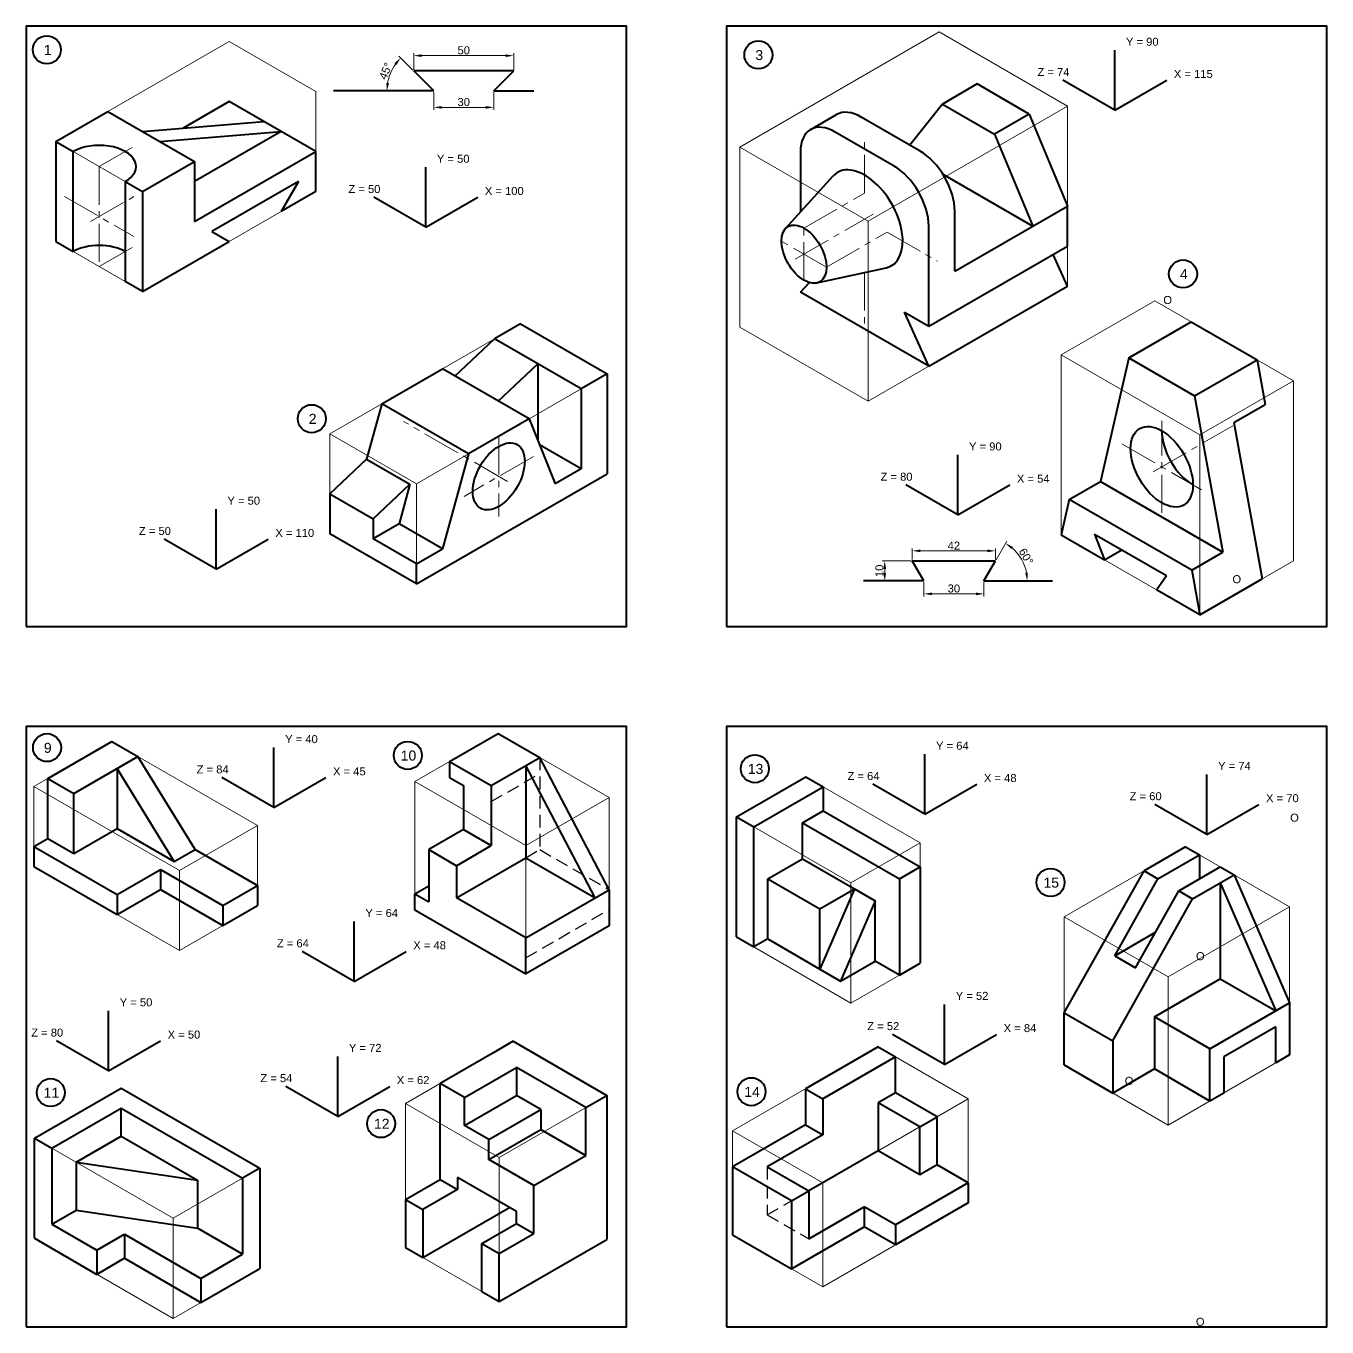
# Model space of a CAD drawing. Header units: millimetres. Extents: x 0 to 2304, y 0 to 1350.
# Drawn here: x 0 to 650, y 700 to 1350 of the extents above; entities that cross this region are included whole.
import ezdxf

# ---------------------------------------------------------------- set-up
doc = ezdxf.new("R2010")
doc.units = ezdxf.units.MM
doc.linetypes.add('CENTER2', pattern=[28.575, 19.05, -3.175, 3.175, -3.175])
doc.linetypes.add('DASHED2', pattern=[9.525, 6.35, -3.175])
for name, color, linetype, lineweight in [('Centre', 1, 'CENTER2', 20), ('Dim and Hatch', 6, 'Continuous', 20), ('Hidden', 3, 'DASHED2', 30), ('Object', 2, 'Continuous', 40), ('Projection', 5, 'Continuous', 5)]:
    doc.layers.add(name, color=color, linetype=linetype, lineweight=lineweight)
doc.styles.get("Standard").update_dxf_attribs({"font": 'arial.ttf'})
doc.dimstyles.new('ISO-25', dxfattribs={"dimtxt": 4, "dimasz": 4, "dimexe": 1.25, "dimexo": 0.625, "dimtad": 1, "dimtoh": 1, "dimdec": 0, "dimtxsty": 'Standard', "dimcen": 2.5, "dimclrd": 256, "dimclre": 256, "dimclrt": 256, "dimadec": 0, "dimazin": 0, "dimtfac": 1, "dimtdec": 0, "dimtmove": 0, "dimatfit": 2, "dimfxl": 1, "dimlwd": -1, "dimlwe": -1, "dimarcsym": 0})

# ---------------------------------------------------------------- blocks, each defined once
blk = doc.blocks.new('*D1')
at = {"layer": 'Defpoints', "color": 0, "transparency": 16777216}
for p in [(183.46, 1329.23), (193.7, 1327.55), (153.7, 1317.55), (203.7, 1317.55), (203.7, 1317.55)]:
    blk.add_point(p, dxfattribs=at)
at = {"layer": 'Dim and Hatch', "transparency": 16777216}
blk.add_line((193.25, 1327.99), (186.29, 1334.96), dxfattribs=at)
blk.add_arc((203.7, 1317.55), 23.37, 144.8198, 170.1802, dxfattribs=at)
for points in [[(184.09, 1331.44), (185.11, 1330.58), (187.17, 1334.07)], [(181.34, 1321.48), (180.01, 1321.59), (180.33, 1317.55)]]:
    blk.add_solid(points, dxfattribs=at)
at = {"layer": 'Dim and Hatch', "transparency": 16777216, "insert": (179.65, 1327.51), "char_height": 4, "attachment_point": 5, "rotation": 67.5}
blk.add_mtext('45°', dxfattribs=at)
blk = doc.blocks.new('*D2')
at = {"layer": 'Defpoints', "color": 0, "transparency": 16777216}
for p in [(243.7, 1335.19), (193.7, 1327.55), (243.7, 1327.55)]:
    blk.add_point(p, dxfattribs=at)
at = {"layer": 'Dim and Hatch', "transparency": 16777216}
for p, q in [((193.7, 1328.18), (193.7, 1336.44)), ((197.7, 1335.19), (239.7, 1335.19)), ((243.7, 1328.18), (243.7, 1336.44))]:
    blk.add_line(p, q, dxfattribs=at)
for points in [[(197.7, 1335.85), (197.7, 1334.52), (193.7, 1335.19)], [(239.7, 1335.85), (239.7, 1334.52), (243.7, 1335.19)]]:
    blk.add_solid(points, dxfattribs=at)
at = {"layer": 'Dim and Hatch', "transparency": 16777216, "insert": (218.7, 1337.85), "char_height": 4, "attachment_point": 5}
blk.add_mtext('50', dxfattribs=at)
blk = doc.blocks.new('*D3')
at = {"layer": 'Defpoints', "color": 0, "transparency": 16777216}
for p in [(203.7, 1317.55), (233.7, 1317.55), (233.7, 1309.36)]:
    blk.add_point(p, dxfattribs=at)
at = {"layer": 'Dim and Hatch', "transparency": 16777216}
for p, q in [((203.7, 1316.93), (203.7, 1308.11)), ((233.7, 1316.93), (233.7, 1308.11)), ((207.7, 1309.36), (229.7, 1309.36))]:
    blk.add_line(p, q, dxfattribs=at)
for points in [[(207.7, 1310.02), (207.7, 1308.69), (203.7, 1309.36)], [(229.7, 1310.02), (229.7, 1308.69), (233.7, 1309.36)]]:
    blk.add_solid(points, dxfattribs=at)
at = {"layer": 'Dim and Hatch', "transparency": 16777216, "insert": (218.7, 1312.02), "char_height": 4, "attachment_point": 5}
blk.add_mtext('30', dxfattribs=at)
blk = doc.blocks.new('*D4')
at = {"layer": 'Defpoints', "color": 0, "transparency": 16777216}
for p in [(484.36, 1082.78), (498.95, 1080.19), (478.59, 1072.78), (478.59, 1072.78), (512.86, 1072.78)]:
    blk.add_point(p, dxfattribs=at)
at = {"layer": 'Dim and Hatch', "transparency": 16777216}
blk.add_line((484.67, 1083.32), (490.05, 1092.63), dxfattribs=at)
blk.add_arc((478.59, 1072.78), 21.67, 10.5904, 49.4096, dxfattribs=at)
for points in [[(492.3, 1088.69), (493.07, 1089.78), (489.42, 1091.55)], [(500.55, 1076.82), (499.22, 1076.7), (500.26, 1072.78)]]:
    blk.add_solid(points, dxfattribs=at)
at = {"layer": 'Dim and Hatch', "transparency": 16777216, "insert": (499.66, 1084.95), "char_height": 4, "attachment_point": 5, "rotation": 300}
blk.add_mtext('60°', dxfattribs=at)
blk = doc.blocks.new('*D5')
at = {"layer": 'Defpoints', "color": 0, "transparency": 16777216}
for p in [(448.59, 1072.78), (478.59, 1072.78), (478.59, 1066.28)]:
    blk.add_point(p, dxfattribs=at)
at = {"layer": 'Dim and Hatch', "transparency": 16777216}
for p, q in [((448.59, 1072.16), (448.59, 1065.03)), ((452.59, 1066.28), (474.59, 1066.28)), ((478.59, 1072.16), (478.59, 1065.03))]:
    blk.add_line(p, q, dxfattribs=at)
for points in [[(452.59, 1066.95), (452.59, 1065.61), (448.59, 1066.28)], [(474.59, 1066.95), (474.59, 1065.61), (478.59, 1066.28)]]:
    blk.add_solid(points, dxfattribs=at)
at = {"layer": 'Dim and Hatch', "transparency": 16777216, "insert": (463.59, 1068.95), "char_height": 4, "attachment_point": 5}
blk.add_mtext('30', dxfattribs=at)
blk = doc.blocks.new('*D6')
at = {"layer": 'Defpoints', "color": 0, "transparency": 16777216}
for p in [(442.81, 1082.78), (429.06, 1072.78), (448.59, 1072.78)]:
    blk.add_point(p, dxfattribs=at)
at = {"layer": 'Dim and Hatch', "transparency": 16777216}
for p, q in [((442.19, 1082.78), (427.81, 1082.78)), ((447.96, 1072.78), (427.81, 1072.78)), ((429.06, 1078.78), (429.06, 1076.78))]:
    blk.add_line(p, q, dxfattribs=at)
for points in [[(428.39, 1078.78), (429.73, 1078.78), (429.06, 1082.78)], [(428.39, 1076.78), (429.73, 1076.78), (429.06, 1072.78)]]:
    blk.add_solid(points, dxfattribs=at)
at = {"layer": 'Dim and Hatch', "transparency": 16777216, "insert": (426.39, 1077.78), "char_height": 4, "attachment_point": 5, "rotation": 90}
blk.add_mtext('10', dxfattribs=at)
blk = doc.blocks.new('*D7')
at = {"layer": 'Defpoints', "color": 0, "transparency": 16777216}
for p in [(484.36, 1087.78), (442.81, 1082.78), (484.36, 1082.78)]:
    blk.add_point(p, dxfattribs=at)
at = {"layer": 'Dim and Hatch', "transparency": 16777216}
for p, q in [((442.81, 1083.41), (442.81, 1089.03)), ((446.81, 1087.78), (480.36, 1087.78)), ((484.36, 1083.41), (484.36, 1089.03))]:
    blk.add_line(p, q, dxfattribs=at)
for points in [[(446.81, 1088.44), (446.81, 1087.11), (442.81, 1087.78)], [(480.36, 1088.44), (480.36, 1087.11), (484.36, 1087.78)]]:
    blk.add_solid(points, dxfattribs=at)
at = {"layer": 'Dim and Hatch', "transparency": 16777216, "insert": (463.59, 1090.41), "char_height": 4, "attachment_point": 5}
blk.add_mtext('42', dxfattribs=at)

msp = doc.modelspace()

# ---------------------------------------------------------------- linework, layer by layer
at = {"layer": 'Centre'}
for p, q in [((418.97566, 1266.534718), (418.97566, 1293.534718)), ((36.581523, 1279.779534), (53.902031, 1289.779534)), ((36.581523, 1279.779534), (36.581523, 1229.779534)), ((19.261015, 1264.779534), (53.902031, 1244.779534)), ((32.251396, 1252.279534), (53.902031, 1264.779534)), ((388.664771, 1249.034718), (418.97566, 1266.534718)), ((384.334644, 1233.534718), (423.305787, 1256.034718)), ((388.664771, 1223.034718), (388.664771, 1249.034718)), ((399.923101, 1229.534718), (377.406441, 1242.534718)), ((399.923101, 1229.534718), (430.23399, 1247.034718)), ((430.23399, 1247.034718), (455.348727, 1232.534718)), ((36.581523, 1229.779534), (53.902031, 1239.779534)), ((418.97566, 1226.832158), (418.97566, 1198.534718)), ((240.513837, 1122.486007), (188.552313, 1152.486007)), ((567.435333, 1106.770528), (567.435333, 1152.770528)), ((236.18371, 1144.986007), (236.18371, 1104.986007)), ((563.105206, 1127.270528), (602.942375, 1150.270528)), ((547.516749, 1141.270528), (587.353918, 1118.270528)), ((253.504218, 1134.986007), (218.863202, 1114.986007))]:
    msp.add_line(p, q, dxfattribs=at)
at = {"layer": 'Hidden'}
for p, q in [((256.666611, 984.482866), (256.666611, 938.482866)), ((232.417899, 962.482866), (256.666611, 976.482866)), ((249.738407, 934.482866), (256.666611, 938.482866)), ((256.666611, 938.482866), (291.307627, 918.482866)), ((249.738407, 884.482866), (291.307627, 908.482866)), ((370.317329, 780.037986), (370.317329, 756.037986)), ((370.317329, 756.037986), (382.441685, 763.037986)), ((370.317329, 756.037986), (391.101939, 744.037986))]:
    msp.add_line(p, q, dxfattribs=at)
at = {"layer": 'Object'}
for p, q in [((544.000277, 1307.893859), (544.000277, 1337.893859)), ((243.696223, 1327.550986), (193.696223, 1327.550986)), ((203.696223, 1317.550986), (193.696223, 1327.550986)), ((233.696223, 1317.550986), (243.696223, 1327.550986)), ((475.267311, 1321.034718), (457.946803, 1311.034718)), ((501.248073, 1306.034718), (475.267311, 1321.034718)), ((544.000277, 1307.893859), (518.019514, 1322.893859)), ((544.000277, 1307.893859), (569.981039, 1322.893859)), ((203.696223, 1317.550986), (153.696223, 1317.550986)), ((233.696223, 1317.550986), (253.696223, 1317.550986)), ((14.930888, 1292.279534), (40.91165, 1307.279534)), ((40.91165, 1307.279534), (84.21292, 1282.279534)), ((101.533428, 1312.279534), (78.439418, 1298.946201)), ((144.834698, 1287.279534), (101.533428, 1312.279534)), ((457.946803, 1311.034718), (441.616038, 1290.463289)), ((457.946803, 1311.034718), (483.927565, 1296.034718)), ((58.232158, 1297.279534), (118.853936, 1302.279534)), ((392.119992, 1298.312643), (404.995659, 1305.747632)), ((446.688473, 1287.534718), (417.243609, 1304.534718)), ((501.248073, 1306.034718), (483.927565, 1296.034718)), ((501.248073, 1306.034718), (520.300632, 1260.034718)), ((66.892412, 1292.279534), (127.51419, 1297.279534)), ((127.51419, 1297.279534), (84.21292, 1272.279534)), ((433.698092, 1280.034718), (404.253228, 1297.034718)), ((483.927565, 1296.034718), (502.980124, 1250.034718)), ((14.930888, 1292.279534), (23.591142, 1287.279534)), ((14.930888, 1292.279534), (14.930888, 1242.279534)), ((23.591142, 1237.279534), (23.591142, 1287.279534)), ((84.21292, 1252.279534), (144.834698, 1287.279534)), ((144.834698, 1267.279534), (144.834698, 1287.279534)), ((386.93272, 1287.034718), (386.93272, 1257.065161)), ((58.232158, 1267.279534), (84.21292, 1282.279534)), ((84.21292, 1282.279534), (84.21292, 1252.279534)), ((199.729589, 1249.438939), (199.729589, 1279.438939)), ((379.390459, 1248.759196), (403.278427, 1275.06598)), ((458.144912, 1275.92034), (502.980124, 1250.034718)), ((49.571904, 1272.279534), (58.232158, 1267.279534)), ((49.571904, 1272.279534), (49.571904, 1222.279534)), ((136.174444, 1272.279534), (92.873174, 1247.279534)), ((136.174444, 1272.279534), (127.51419, 1257.279534)), ((58.232158, 1267.279534), (58.232158, 1217.279534)), ((144.834698, 1267.279534), (127.51419, 1257.279534)), ((199.729589, 1249.438939), (173.748827, 1264.438939)), ((199.729589, 1249.438939), (225.710351, 1264.438939)), ((464.008981, 1227.534718), (520.300632, 1260.034718)), ((464.008981, 1227.534718), (464.008981, 1257.534718)), ((520.300632, 1240.034718), (520.300632, 1260.034718)), ((451.0186, 1200.034718), (451.0186, 1250.034718)), ((14.930888, 1242.279534), (23.591142, 1237.279534)), ((58.232158, 1217.279534), (101.533428, 1242.279534)), ((92.873174, 1247.279534), (101.533428, 1242.279534)), ((451.0186, 1200.034718), (520.300632, 1240.034718)), ((520.300632, 1220.034718), (513.168658, 1235.917071)), ((395.047336, 1221.640689), (429.773663, 1229.174884)), ((58.232158, 1217.279534), (49.571904, 1222.279534)), ((386.93272, 1217.034718), (391.415005, 1221.840722)), ((451.0186, 1180.034718), (386.93272, 1217.034718)), ((451.0186, 1180.034718), (520.300632, 1220.034718)), ((451.0186, 1180.034718), (438.894244, 1207.034718)), ((438.894244, 1207.034718), (451.0186, 1200.034718)), ((247.009027, 1201.236007), (234.018646, 1193.736007)), ((247.009027, 1201.236007), (290.310298, 1176.236007)), ((550.980851, 1184.270528), (582.157765, 1202.270528)), ((582.157765, 1202.270528), (615.066731, 1183.270528)), ((214.273267, 1175.136007), (234.018646, 1193.736007)), ((277.319917, 1168.736007), (234.018646, 1193.736007)), ((550.980851, 1184.270528), (536.835769, 1122.437195)), ((550.980851, 1184.270528), (583.889816, 1165.270528)), ((583.889816, 1165.270528), (615.066731, 1183.270528)), ((615.066731, 1183.270528), (619.108183, 1160.937195)), ((177.726995, 1161.236007), (208.037884, 1178.736007)), ((251.339155, 1153.736007), (208.037884, 1178.736007)), ((235.923902, 1162.636007), (255.669282, 1181.236007)), ((255.669282, 1181.236007), (255.669282, 1142.902674)), ((290.310298, 1176.236007), (277.319917, 1168.736007)), ((290.310298, 1176.236007), (290.310298, 1126.236007)), ((277.319917, 1168.736007), (277.319917, 1128.736007)), ((583.889816, 1165.270528), (598.034898, 1087.103862)), ((177.726995, 1161.236007), (170.16543, 1133.586753)), ((221.028265, 1136.236007), (177.726995, 1161.236007)), ((603.519725, 1151.937195), (619.108183, 1160.937195)), ((251.339155, 1153.736007), (221.028265, 1136.236007)), ((251.339155, 1153.736007), (264.329536, 1121.236007)), ((603.519725, 1151.937195), (617.664807, 1073.770528)), ((277.319917, 1128.736007), (256.535307, 1140.736007)), ((151.746233, 1116.236007), (170.16543, 1133.586753)), ((170.16543, 1133.586753), (191.816065, 1121.086753)), ((221.028265, 1136.236007), (208.037884, 1088.736007)), ((465.577384, 1105.694696), (465.577384, 1135.694696)), ((195.047503, 1071.236007), (290.310298, 1126.236007)), ((277.319917, 1128.736007), (264.329536, 1121.236007)), ((173.396868, 1103.736007), (191.816065, 1121.086753)), ((191.816065, 1121.086753), (186.387249, 1101.236007)), ((465.577384, 1105.694696), (439.596622, 1120.694696)), ((465.577384, 1105.694696), (491.558146, 1120.694696)), ((521.247312, 1113.437195), (536.835769, 1122.437195)), ((536.835769, 1122.437195), (598.034898, 1087.103862)), ((151.746233, 1116.236007), (151.746233, 1096.236007)), ((151.746233, 1116.236007), (173.396868, 1103.736007)), ((521.247312, 1113.437195), (517.20586, 1095.770528)), ((582.44644, 1078.103862), (521.247312, 1113.437195)), ((95.057275, 1078.597168), (95.057275, 1108.597168)), ((173.396868, 1103.736007), (173.396868, 1093.736007)), ((186.387249, 1101.236007), (173.396868, 1093.736007)), ((208.037884, 1088.736007), (186.387249, 1101.236007)), ((95.057275, 1078.597168), (69.076512, 1093.597168)), ((95.057275, 1078.597168), (121.038037, 1093.597168)), ((195.047503, 1071.236007), (151.746233, 1096.236007)), ((195.047503, 1081.236007), (173.396868, 1093.736007)), ((517.20586, 1095.770528), (538.856495, 1083.270528)), ((533.856497, 1096.157278), (569.837255, 1075.383778)), ((533.856497, 1096.157278), (538.856495, 1083.270528)), ((195.047503, 1081.236007), (208.037884, 1088.736007)), ((538.856495, 1083.270528), (547.516749, 1088.270528)), ((582.44644, 1078.103862), (598.034898, 1087.103862)), ((195.047503, 1071.236007), (195.047503, 1081.236007)), ((448.585288, 1072.780263), (442.811785, 1082.780263)), ((442.811785, 1082.780263), (484.35879, 1082.780263)), ((478.585288, 1072.780263), (484.35879, 1082.780263)), ((448.585288, 1072.780263), (418.410885, 1072.780263)), ((478.585288, 1072.780263), (512.864054, 1072.780263)), ((564.837257, 1068.270528), (569.837255, 1075.383778)), ((582.44644, 1078.103862), (586.487892, 1055.770528)), ((586.487892, 1055.770528), (617.664807, 1073.770528)), ((586.487892, 1055.770528), (564.837257, 1068.270528)), ((211.63329, 982.482866), (235.882001, 996.482866)), ((235.882001, 996.482866), (256.666611, 984.482866)), ((10.833836, 974.097744), (42.876776, 992.597744)), ((42.876776, 992.597744), (55.867157, 985.097744)), ((123.890082, 959.467715), (123.890082, 989.467715)), ((23.824217, 966.597744), (55.867157, 985.097744)), ((84.445995, 938.597744), (55.867157, 985.097744)), ((211.63329, 982.482866), (232.417899, 970.482866)), ((211.63329, 982.482866), (211.63329, 974.482866)), ((232.417899, 970.482866), (256.666611, 984.482866)), ((291.307627, 918.482866), (256.666611, 984.482866)), ((449.099007, 956.14755), (449.099007, 986.14755)), ((74.05369, 932.597744), (45.474852, 979.097744)), ((45.474852, 979.097744), (45.474852, 949.097744)), ((284.379423, 914.482866), (249.738407, 980.482866)), ((249.738407, 980.482866), (249.738407, 934.482866)), ((590.050451, 946.059509), (590.050451, 976.059509)), ((10.833836, 944.097744), (10.833836, 974.097744)), ((10.833836, 974.097744), (23.824217, 966.597744)), ((123.890082, 959.467715), (97.90932, 974.467715)), ((123.890082, 959.467715), (149.870844, 974.467715)), ((211.63329, 974.482866), (218.561493, 970.482866)), ((218.561493, 970.482866), (218.561493, 948.482866)), ((232.417899, 970.482866), (232.417899, 940.482866)), ((354.98834, 954.852597), (389.629356, 974.852597)), ((363.648594, 949.852597), (398.28961, 969.852597)), ((389.629356, 974.852597), (398.28961, 969.852597)), ((398.28961, 969.852597), (398.28961, 957.852597)), ((449.099007, 956.14755), (423.118245, 971.14755)), ((449.099007, 956.14755), (475.079769, 971.14755)), ((23.824217, 936.597744), (23.824217, 966.597744)), ((387.897305, 951.852597), (398.28961, 957.852597)), ((398.28961, 957.852597), (446.787032, 929.852597)), ((590.050451, 946.059509), (564.069689, 961.059509)), ((590.050451, 946.059509), (616.031213, 961.059509)), ((23.824217, 936.597744), (45.474852, 949.097744)), ((45.474852, 949.097744), (74.05369, 932.597744)), ((354.98834, 894.852597), (354.98834, 954.852597)), ((354.98834, 954.852597), (363.648594, 949.852597)), ((363.648594, 889.852597), (363.648594, 949.852597)), ((387.897305, 951.852597), (436.394728, 923.852597)), ((387.897305, 933.852597), (387.897305, 951.852597)), ((3.905633, 940.097744), (10.833836, 944.097744)), ((10.833836, 944.097744), (23.824217, 936.597744)), ((218.561493, 948.482866), (201.240985, 938.482866)), ((218.561493, 948.482866), (232.417899, 940.482866)), ((3.905633, 940.097744), (45.474852, 916.097744)), ((3.905633, 940.097744), (3.905633, 930.097744)), ((74.05369, 932.597744), (84.445995, 938.597744)), ((84.445995, 938.597744), (115.62291, 920.597744)), ((201.240985, 938.482866), (215.097391, 930.482866)), ((201.240985, 938.482866), (201.240985, 912.482866)), ((215.097391, 930.482866), (232.417899, 940.482866)), ((579.394847, 939.898816), (558.610237, 927.898816)), ((579.394847, 939.898816), (586.32305, 935.898816)), ((3.905633, 930.097744), (45.474852, 906.097744)), ((215.097391, 914.482866), (249.738407, 934.482866)), ((215.097391, 930.482866), (215.097391, 914.482866)), ((249.738407, 934.482866), (284.379423, 914.482866)), ((370.576797, 923.852597), (387.897305, 933.852597)), ((387.897305, 933.852597), (413.878067, 918.852597)), ((436.394728, 923.852597), (446.787032, 929.852597)), ((446.787032, 929.852597), (446.787032, 881.852597)), ((565.53844, 923.898816), (586.32305, 935.898816)), ((575.930745, 917.898816), (596.715355, 929.898816)), ((586.32305, 935.898816), (586.32305, 923.898816)), ((596.715355, 929.898816), (603.643558, 925.898816)), ((45.474852, 916.097744), (67.125487, 928.597744)), ((67.125487, 928.597744), (98.302402, 910.597744)), ((67.125487, 928.597744), (67.125487, 918.597744)), ((370.576797, 893.852597), (370.576797, 923.852597)), ((370.576797, 923.852597), (396.557559, 908.852597)), ((436.394728, 923.852597), (436.394728, 875.852597)), ((518.773069, 856.898816), (558.610237, 927.898816)), ((537.031771, 889.440483), (558.610237, 927.898816)), ((543.959974, 885.440483), (565.53844, 923.898816)), ((558.610237, 927.898816), (565.53844, 923.898816)), ((582.858949, 913.898816), (603.643558, 925.898816)), ((603.643558, 925.898816), (631.356371, 861.898816)), ((45.474852, 906.097744), (67.125487, 918.597744)), ((67.125487, 918.597744), (98.302402, 900.597744)), ((98.302402, 910.597744), (115.62291, 920.597744)), ((115.62291, 920.597744), (115.62291, 910.597744)), ((194.312781, 916.482866), (201.240985, 920.482866)), ((249.738407, 894.482866), (291.307627, 918.482866)), ((291.307627, 918.482866), (291.307627, 900.482866)), ((413.878067, 918.852597), (396.557559, 878.852597)), ((396.557559, 908.852597), (413.878067, 918.852597)), ((413.878067, 918.852597), (424.270372, 912.852597)), ((554.352279, 879.440483), (575.930745, 917.898816)), ((575.930745, 917.898816), (582.858949, 913.898816)), ((596.715355, 921.898816), (624.428168, 857.898816)), ((596.715355, 921.898816), (596.715355, 873.898816)), ((45.474852, 916.097744), (45.474852, 906.097744)), ((98.302402, 900.597744), (115.62291, 910.597744)), ((98.302402, 910.597744), (98.302402, 900.597744)), ((194.312781, 908.482866), (194.312781, 916.482866)), ((194.312781, 916.482866), (201.240985, 912.482866)), ((249.738407, 894.482866), (215.097391, 914.482866)), ((424.270372, 912.852597), (406.949864, 872.852597)), ((424.270372, 882.852597), (424.270372, 912.852597)), ((543.02178, 842.898816), (582.858949, 913.898816)), ((194.312781, 908.482866), (249.738407, 876.482866)), ((396.557559, 878.852597), (396.557559, 908.852597)), ((163.986555, 872.591837), (163.986555, 902.591837)), ((291.307627, 900.482866), (249.738407, 876.482866)), ((543.959974, 885.440483), (564.311571, 897.190483)), ((249.738407, 876.482866), (249.738407, 894.482866)), ((354.98834, 894.852597), (363.648594, 889.852597)), ((370.576797, 893.852597), (363.648594, 889.852597)), ((370.576797, 893.852597), (396.557559, 878.852597)), ((163.986555, 872.591837), (138.005793, 887.591837)), ((163.986555, 872.591837), (189.967317, 887.591837)), ((543.959974, 885.440483), (554.352279, 879.440483)), ((396.557559, 878.852597), (406.949864, 872.852597)), ((406.949864, 872.852597), (424.270372, 882.852597)), ((436.394728, 875.852597), (424.270372, 882.852597)), ((436.394728, 875.852597), (446.787032, 881.852597)), ((563.80639, 854.898816), (596.715355, 873.898816)), ((596.715355, 873.898816), (624.428168, 857.898816)), ((458.966463, 831.193577), (458.966463, 861.193577)), ((591.519203, 838.898816), (631.356371, 861.898816)), ((631.356371, 861.898816), (631.356371, 835.898816)), ((41.24969, 827.952642), (41.24969, 857.952642)), ((518.773069, 830.898816), (518.773069, 856.898816)), ((518.773069, 856.898816), (543.02178, 842.898816)), ((591.519203, 838.898816), (563.80639, 854.898816)), ((563.80639, 854.898816), (563.80639, 828.898816)), ((458.966463, 831.193577), (432.985701, 846.193577)), ((458.966463, 831.193577), (484.947225, 846.193577)), ((624.428168, 849.898816), (598.447406, 834.898816)), ((624.428168, 831.898816), (624.428168, 849.898816)), ((41.24969, 827.952642), (15.268928, 842.952642)), ((41.24969, 827.952642), (67.230452, 842.952642)), ((243.362027, 842.719313), (232.969722, 836.719313)), ((243.362027, 842.719313), (290.127399, 815.719313)), ((425.742955, 840.037986), (389.369888, 819.037986)), ((425.742955, 840.037986), (434.403209, 835.037986)), ((543.02178, 842.898816), (543.02178, 816.898816)), ((591.519203, 812.898816), (591.519203, 838.898816)), ((155.747233, 805.212659), (155.747233, 835.212659)), ((232.969722, 836.719313), (206.98896, 821.719313)), ((434.403209, 835.037986), (398.030142, 814.037986)), ((434.403209, 817.037986), (434.403209, 835.037986)), ((598.447406, 834.898816), (598.447406, 816.898816)), ((631.356371, 835.898816), (624.428168, 831.898816)), ((219.113316, 814.719313), (245.094078, 829.719313)), ((245.094078, 829.719313), (245.094078, 815.719313)), ((279.735094, 809.719313), (245.094078, 829.719313)), ((518.773069, 830.898816), (543.02178, 816.898816)), ((563.80639, 828.898816), (543.02178, 816.898816)), ((591.519203, 812.898816), (563.80639, 828.898816)), ((4.22843, 794.301477), (47.5297, 819.301477)), ((47.5297, 819.301477), (116.811732, 779.301477)), ((155.747233, 805.212659), (129.76647, 820.212659)), ((155.747233, 805.212659), (181.727995, 820.212659)), ((206.98896, 773.719313), (206.98896, 821.719313)), ((219.113316, 814.719313), (206.98896, 821.719313)), ((389.369888, 819.037986), (389.369888, 801.037986)), ((389.369888, 819.037986), (398.030142, 814.037986)), ((219.113316, 800.719313), (245.094078, 815.719313)), ((219.113316, 800.719313), (219.113316, 814.719313)), ((257.218433, 808.719313), (245.094078, 815.719313)), ((279.735094, 809.719313), (290.127399, 815.719313)), ((290.127399, 815.719313), (290.127399, 743.719313)), ((398.030142, 814.037986), (398.030142, 796.037986)), ((434.403209, 817.037986), (425.742955, 812.037986)), ((455.187819, 805.037986), (434.403209, 817.037986)), ((598.447406, 816.898816), (591.519203, 812.898816)), ((12.888684, 789.301477), (47.5297, 809.301477)), ((47.5297, 809.301477), (108.151478, 774.301477)), ((47.5297, 795.301477), (47.5297, 809.301477)), ((231.237671, 793.719313), (257.218433, 808.719313)), ((257.218433, 808.719313), (257.218433, 798.719313)), ((279.735094, 785.719313), (279.735094, 809.719313)), ((446.527565, 800.037986), (425.742955, 812.037986)), ((425.742955, 812.037986), (425.742955, 788.037986)), ((231.237671, 793.719313), (219.113316, 800.719313)), ((389.369888, 801.037986), (352.996821, 780.037986)), ((389.369888, 801.037986), (398.030142, 796.037986)), ((446.527565, 800.037986), (455.187819, 805.037986)), ((446.527565, 776.037986), (446.527565, 800.037986)), ((455.187819, 781.037986), (455.187819, 805.037986)), ((4.22843, 744.301477), (4.22843, 794.301477)), ((4.22843, 794.301477), (12.888684, 789.301477)), ((25.013039, 782.301477), (47.5297, 795.301477)), ((47.5297, 795.301477), (85.634818, 773.301477)), ((231.237671, 783.719313), (257.218433, 798.719313)), ((231.237671, 783.719313), (231.237671, 793.719313)), ((257.218433, 798.719313), (279.735094, 785.719313)), ((398.030142, 796.037986), (370.317329, 780.037986)), ((12.888684, 789.301477), (12.888684, 751.301477)), ((425.742955, 788.037986), (391.101939, 768.037986)), ((446.527565, 776.037986), (425.742955, 788.037986)), ((25.013039, 782.301477), (85.634818, 773.301477)), ((25.013039, 782.301477), (25.013039, 758.301477)), ((253.754332, 770.719313), (231.237671, 783.719313)), ((253.754332, 770.719313), (279.735094, 785.719313)), ((382.441685, 763.037986), (352.996821, 780.037986)), ((352.996821, 780.037986), (352.996821, 746.037986)), ((370.317329, 780.037986), (391.101939, 768.037986)), ((455.187819, 781.037986), (446.527565, 776.037986)), ((470.776276, 772.037986), (455.187819, 781.037986)), ((116.811732, 779.301477), (108.151478, 774.301477)), ((108.151478, 774.301477), (108.151478, 736.301477)), ((116.811732, 779.301477), (116.811732, 741.301477)), ((189.668452, 763.719313), (206.98896, 773.719313)), ((206.98896, 773.719313), (215.649214, 768.719313)), ((245.094078, 757.719313), (215.649214, 774.719313)), ((215.649214, 774.719313), (215.649214, 768.719313)), ((85.634818, 773.301477), (85.634818, 749.301477)), ((215.649214, 768.719313), (198.328706, 758.719313)), ((253.754332, 746.719313), (253.754332, 770.719313)), ((382.441685, 763.037986), (391.101939, 768.037986)), ((391.101939, 768.037986), (391.101939, 744.037986)), ((470.776276, 772.037986), (434.403209, 751.037986)), ((470.776276, 772.037986), (470.776276, 762.037986)), ((189.668452, 763.719313), (189.668452, 739.719313)), ((189.668452, 763.719313), (198.328706, 758.719313)), ((382.441685, 763.037986), (382.441685, 729.037986)), ((470.776276, 762.037986), (434.403209, 741.037986)), ((12.888684, 751.301477), (25.013039, 758.301477)), ((25.013039, 758.301477), (85.634818, 749.301477)), ((198.328706, 734.719313), (241.629976, 759.719313)), ((198.328706, 758.719313), (198.328706, 734.719313)), ((245.094078, 751.719313), (245.094078, 757.719313)), ((391.101939, 744.037986), (418.814752, 760.037986)), ((434.403209, 751.037986), (418.814752, 760.037986)), ((418.814752, 760.037986), (418.814752, 750.037986)), ((12.888684, 751.301477), (35.405344, 738.301477)), ((108.151478, 736.301477), (85.634818, 749.301477)), ((227.77357, 741.719313), (245.094078, 751.719313)), ((245.094078, 751.719313), (253.754332, 746.719313)), ((382.441685, 729.037986), (418.814752, 750.037986)), ((434.403209, 741.037986), (418.814752, 750.037986)), ((434.403209, 751.037986), (434.403209, 741.037986)), ((4.22843, 744.301477), (35.405344, 726.301477)), ((35.405344, 738.301477), (49.261751, 746.301477)), ((49.261751, 746.301477), (87.366869, 724.301477)), ((49.261751, 746.301477), (49.261751, 734.301477)), ((116.811732, 741.301477), (116.811732, 729.301477)), ((227.77357, 717.719313), (227.77357, 741.719313)), ((227.77357, 741.719313), (236.433824, 736.719313)), ((236.433824, 736.719313), (253.754332, 746.719313)), ((236.433824, 712.719313), (290.127399, 743.719313)), ((352.996821, 746.037986), (382.441685, 729.037986)), ((35.405344, 738.301477), (35.405344, 726.301477)), ((87.366869, 724.301477), (108.151478, 736.301477)), ((189.668452, 739.719313), (198.328706, 734.719313)), ((236.433824, 712.719313), (236.433824, 736.719313)), ((49.261751, 734.301477), (35.405344, 726.301477)), ((49.261751, 734.301477), (87.366869, 712.301477)), ((87.366869, 712.301477), (116.811732, 729.301477)), ((87.366869, 724.301477), (87.366869, 712.301477)), ((227.77357, 717.719313), (236.433824, 712.719313))]:
    msp.add_line(p, q, dxfattribs=at)
for points in [[(0, 1050), (300, 1050), (300, 1350), (0, 1350)], [(350, 1050), (650, 1050), (650, 1350), (350, 1350)], [(0, 700), (300, 700), (300, 1000), (0, 1000)], [(350, 700), (650, 700), (650, 1000), (350, 1000)]]:
    msp.add_lwpolyline(points, close=True, dxfattribs=at)
for centre in [(10.384287, 1338.117456), (365.914915, 1335.582641), (578.059539, 1226.131623), (142.773347, 1153.793366), (10.506969, 989.4586), (190.734908, 985.582745), (364.144549, 978.916391), (511.893198, 922.109869), (12.344337, 817.101138), (362.435516, 817.547566), (177.399124, 801.598288)]:
    msp.add_circle(centre, 7, dxfattribs=at)
for centre, major_axis, start_param, end_param in [((417.243609, 1284.534718), (12.247449, -21.213203), 8.6393797974, 9.4248189381), ((404.253228, 1277.034718), (12.247449, -21.213203), 8.6393797974, 10.2101761242), ((36.581523, 1279.779534), (-18.371173, 0), 2.3561944902, 5.4977871438), ((446.688473, 1267.534718), (12.247449, -21.213203), 7.0685834706, 8.6393797974), ((418.97566, 1253.534718), (13.472194, -23.334524), 6.100340731, 9.607622537), ((433.698092, 1260.034718), (12.247449, -21.213203), 7.0685834706, 8.6393797974), ((36.581523, 1229.779534), (-18.371173, 0), 3.926990817, 5.4977871438), ((583.023791, 1138.770528), (11.022704, -19.091883), 3.926990817, 5.4977871438)]:
    msp.add_ellipse(centre, major_axis=major_axis, ratio=0.5773502692, start_param=start_param, end_param=end_param, dxfattribs=at)
for centre, major_axis in [((388.664771, 1236.034718), (7.960842, -13.788582)), ((567.435333, 1129.770528), (11.022704, -19.091883)), ((236.18371, 1124.986007), (-9.185587, -15.909903))]:
    msp.add_ellipse(centre, major_axis=major_axis, ratio=0.5773502692, dxfattribs=at)
at = {"layer": 'Projection'}
for p, q in [((356.621831, 1289.534718), (456.214752, 1347.034718)), ((456.214752, 1347.034718), (520.300632, 1310.034718)), ((14.930888, 1292.279534), (101.533428, 1342.279534)), ((101.533428, 1342.279534), (144.834698, 1317.279534)), ((144.834698, 1317.279534), (144.834698, 1267.279534)), ((520.300632, 1310.034718), (420.707711, 1252.534718)), ((520.300632, 1220.034718), (520.300632, 1310.034718)), ((14.930888, 1242.279534), (14.930888, 1292.279534)), ((14.930888, 1292.279534), (58.232158, 1267.279534)), ((420.707711, 1252.534718), (356.621831, 1289.534718)), ((356.621831, 1289.534718), (356.621831, 1199.534718)), ((58.232158, 1217.279534), (144.834698, 1267.279534)), ((58.232158, 1217.279534), (58.232158, 1267.279534)), ((420.707711, 1252.534718), (420.707711, 1162.534718)), ((14.930888, 1242.279534), (58.232158, 1217.279534)), ((420.707711, 1162.534718), (520.300632, 1220.034718)), ((563.971232, 1212.770528), (517.20586, 1185.770528)), ((563.971232, 1212.770528), (633.253264, 1172.770528)), ((151.746233, 1146.236007), (247.009027, 1201.236007)), ((247.009027, 1201.236007), (290.310298, 1176.236007)), ((356.621831, 1199.534718), (420.707711, 1162.534718)), ((517.20586, 1185.770528), (586.487892, 1145.770528)), ((517.20586, 1185.770528), (517.20586, 1095.770528)), ((290.310298, 1176.236007), (195.047503, 1121.236007)), ((290.310298, 1176.236007), (290.310298, 1126.236007)), ((633.253264, 1172.770528), (586.487892, 1145.770528)), ((633.253264, 1172.770528), (633.253264, 1082.770528)), ((195.047503, 1121.236007), (151.746233, 1146.236007)), ((151.746233, 1146.236007), (151.746233, 1096.236007)), ((586.487892, 1145.770528), (586.487892, 1055.770528)), ((195.047503, 1071.236007), (290.310298, 1126.236007)), ((195.047503, 1121.236007), (195.047503, 1071.236007)), ((151.746233, 1096.236007), (195.047503, 1071.236007)), ((517.20586, 1095.770528), (586.487892, 1055.770528)), ((586.487892, 1055.770528), (633.253264, 1082.770528)), ((194.312781, 972.482866), (235.882001, 996.482866)), ((235.882001, 996.482866), (291.307627, 964.482866)), ((42.876776, 992.597744), (3.905633, 970.097744)), ((115.62291, 950.597744), (42.876776, 992.597744)), ((3.905633, 970.097744), (3.905633, 930.097744)), ((3.905633, 970.097744), (76.651766, 928.097744)), ((249.738407, 940.482866), (194.312781, 972.482866)), ((194.312781, 972.482866), (194.312781, 908.482866)), ((354.98834, 954.852597), (389.629356, 974.852597)), ((389.629356, 974.852597), (446.787032, 941.852597)), ((291.307627, 964.482866), (249.738407, 940.482866)), ((291.307627, 900.482866), (291.307627, 964.482866)), ((76.651766, 928.097744), (115.62291, 950.597744)), ((115.62291, 910.597744), (115.62291, 950.597744)), ((354.98834, 894.852597), (354.98834, 954.852597)), ((354.98834, 954.852597), (412.146016, 921.852597)), ((249.738407, 940.482866), (249.738407, 876.482866)), ((412.146016, 921.852597), (446.787032, 941.852597)), ((446.787032, 881.852597), (446.787032, 941.852597)), ((518.773069, 904.898816), (579.394847, 939.898816)), ((579.394847, 939.898816), (631.356371, 909.898816)), ((3.905633, 930.097744), (76.651766, 888.097744)), ((76.651766, 928.097744), (76.651766, 888.097744)), ((412.146016, 861.852597), (412.146016, 921.852597)), ((76.651766, 888.097744), (115.62291, 910.597744)), ((194.312781, 908.482866), (249.738407, 876.482866)), ((518.773069, 830.898816), (518.773069, 904.898816)), ((518.773069, 904.898816), (570.734593, 874.898816)), ((570.734593, 874.898816), (631.356371, 909.898816)), ((631.356371, 909.898816), (631.356371, 835.898816)), ((249.738407, 876.482866), (291.307627, 900.482866)), ((354.98834, 894.852597), (412.146016, 861.852597)), ((412.146016, 861.852597), (446.787032, 881.852597)), ((570.734593, 800.898816), (570.734593, 874.898816)), ((189.668452, 811.719313), (243.362027, 842.719313)), ((243.362027, 842.719313), (290.127399, 815.719313)), ((352.996821, 798.037986), (425.742955, 840.037986)), ((425.742955, 840.037986), (470.776276, 814.037986)), ((570.734593, 800.898816), (631.356371, 835.898816)), ((518.773069, 830.898816), (570.734593, 800.898816)), ((4.22843, 794.301477), (47.5297, 819.301477)), ((47.5297, 819.301477), (116.811732, 779.301477)), ((236.433824, 784.719313), (290.127399, 815.719313)), ((290.127399, 743.719313), (290.127399, 815.719313)), ((398.030142, 772.037986), (470.776276, 814.037986)), ((470.776276, 762.037986), (470.776276, 814.037986)), ((189.668452, 739.719313), (189.668452, 811.719313)), ((189.668452, 811.719313), (236.433824, 784.719313)), ((73.510462, 754.301477), (4.22843, 794.301477)), ((4.22843, 794.301477), (4.22843, 744.301477)), ((352.996821, 746.037986), (352.996821, 798.037986)), ((352.996821, 798.037986), (398.030142, 772.037986)), ((236.433824, 784.719313), (236.433824, 712.719313)), ((116.811732, 779.301477), (73.510462, 754.301477)), ((116.811732, 729.301477), (116.811732, 779.301477)), ((398.030142, 772.037986), (398.030142, 720.037986)), ((398.030142, 720.037986), (470.776276, 762.037986)), ((73.510462, 754.301477), (73.510462, 704.301477)), ((4.22843, 744.301477), (73.510462, 704.301477)), ((236.433824, 712.719313), (290.127399, 743.719313)), ((398.030142, 720.037986), (352.996821, 746.037986)), ((236.433824, 712.719313), (189.668452, 739.719313)), ((73.510462, 704.301477), (116.811732, 729.301477))]:
    msp.add_line(p, q, dxfattribs=at)

# ---------------------------------------------------------------- texts
at = {"layer": 'Object'}
for s, p in [('Y = 90', (549.56648, 1340.145498)), ('Z = 74', (505.350374, 1325.017589)), ('X = 115', (573.506696, 1324.041593)), ('Y = 50', (205.295792, 1281.690579)), ('Z = 50', (161.079686, 1266.56267)), ('X = 100', (229.236008, 1265.586673)), ('Y = 90', (471.143587, 1137.946335)), ('Z = 80', (426.927481, 1122.818426)), ('X = 54', (495.083803, 1121.84243)), ('Y = 50', (100.623477, 1110.848808)), ('Z = 50', (56.407372, 1095.720899)), ('X = 110', (124.563694, 1094.744902)), ('Y = 40', (129.456285, 991.719354)), ('Y = 64', (454.66521, 988.399189)), ('Y = 74', (595.616654, 978.311148)), ('Z = 84', (85.240179, 976.591445)), ('X = 45', (153.396501, 975.615448)), ('Z = 64', (410.449104, 973.27128)), ('X = 48', (478.605426, 972.295283)), ('Z = 60', (551.400548, 963.183239)), ('X = 70', (619.55687, 962.207242)), ('Y = 64', (169.552758, 904.843476)), ('Z = 64', (125.336652, 889.715567)), ('X = 48', (193.492974, 888.73957)), ('Y = 52', (464.532666, 863.445216)), ('Y = 50', (46.815893, 860.204282)), ('Z = 52', (420.31656, 848.317307)), ('Z = 80', (2.599787, 845.076373)), ('X = 50', (70.756109, 844.100376)), ('X = 84', (488.472882, 847.34131)), ('Y = 72', (161.313436, 837.464298)), ('Z = 54', (117.09733, 822.336389)), ('X = 62', (185.253652, 821.360393))]:
    msp.add_text(s, height=4, dxfattribs=at).set_placement(p)
at = {"layer": 'Object', "char_height": 5, "attachment_point": 1}
for s, insert in [('1', (8.880257, 1340.53287)), ('3', (364.410885, 1337.998054)), ('4', (576.555509, 1228.547036)), ('2', (141.269317, 1156.208779)), ('9', (8.928015, 991.874014)), ('10', (187.199592, 987.998159)), ('13', (360.609232, 981.331805)), ('15', (508.357881, 924.525283)), ('11', (8.809021, 819.516552)), ('14', (358.9002, 819.962979)), ('12', (173.863807, 804.013701))]:
    msp.add_mtext_dynamic_manual_height_columns(s, width=42.32929408, gutter_width=25, heights=[0], dxfattribs=dict(at, insert=insert))
at = {"layer": 'Object', "char_height": 2.5, "attachment_point": 1}
for insert in [(58.222207, 1215.119421), (92.763751, 1075.612628), (121.596558, 956.483175), (74.531985, 887.25943), (38.956167, 824.968102), (74.507438, 704.596481)]:
    msp.add_mtext('^I^I^I^I^I^I^I^I^I^I^I^I^I^I^I^I^I^I^I^I^I^I^I^I^I^I^I^I^I^I^I^I^I^I^I^I^I^I^I^I^I^I^I^I^I^I^I^I^I^I^I{\\H1.6x;O}', dxfattribs=dict(at, insert=insert))

# ---------------------------------------------------------------- dimensions: what is measured, and where the dimension line sits
at = {"layer": 'Dim and Hatch'}
for base, p1, p2, picture, middle in [((243.696223, 1335.185632), (193.696223, 1327.550986), (243.696223, 1327.550986), '*D2', (218.696223, 1337.852924)), ((233.696223, 1309.355966), (203.696223, 1317.550986), (233.696223, 1317.550986), '*D3', (218.696223, 1312.024622)), ((484.35879, 1087.77833), (442.811785, 1082.780263), (484.35879, 1082.780263), '*D7', (463.585288, 1090.411515)), ((478.585288, 1066.280767), (448.585288, 1072.780263), (478.585288, 1072.780263), '*D5', (463.585288, 1068.949423))]:
    dim = msp.add_linear_dim(base=base, p1=p1, p2=p2, dimstyle='ISO-25', dxfattribs=at)
    dim.commit()
    dim.dimension.update_dxf_attribs({"geometry": picture, "text_midpoint": middle})
for base, line1, line2, picture, middle in [((183.459405, 1329.234718), ((203.696223, 1317.550986), (153.696223, 1317.550986)), ((203.696223, 1317.550986), (193.696223, 1327.550986)), '*D1', (179.650806, 1327.510923)), ((498.949828, 1080.19235), ((478.585288, 1072.780263), (512.864054, 1072.780263)), ((478.585288, 1072.780263), (484.35879, 1082.780263)), '*D4', (499.663292, 1084.949655))]:
    dim = msp.add_angular_dim_2l(base=base, line1=line1, line2=line2, dimstyle='ISO-25', dxfattribs=at)
    dim.commit()
    dim.dimension.update_dxf_attribs({"geometry": picture, "text_midpoint": middle})
dim = msp.add_linear_dim(base=(429.058899, 1072.780263), p1=(442.811785, 1082.780263), p2=(448.585288, 1072.780263), angle=90, dimstyle='ISO-25', dxfattribs=at)
dim.commit()
dim.dimension.update_dxf_attribs({"geometry": '*D6', "text_midpoint": (426.391607, 1077.780263)})

doc.saveas('drawing.dxf')
